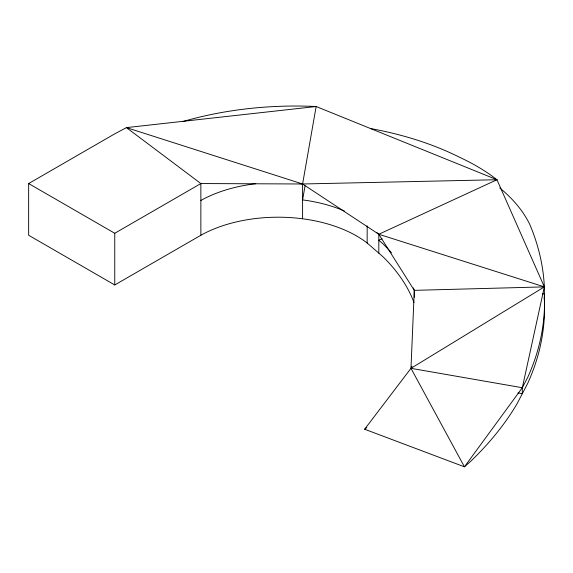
<?xml version="1.0" encoding="UTF-8"?>
<svg xmlns="http://www.w3.org/2000/svg" width="573" height="573" viewBox="0 0 573 573"><rect width="100%" height="100%" fill="white"/><g stroke="black" fill="none" stroke-linecap="round" stroke-linejoin="round"><path stroke-width="0.86" d="M413.362 287.918A267.183 154.259 0 0 1 414.293 290.353L410.977 368.332L464.438 466.823L470.748 461.236A514.139 296.835 0 0 0 517.025 403.815L527.611 383.566A514.139 296.835 0 0 0 544.207 297.165M302.594 218.779L302.594 183.983L316.146 106.514L496.963 179.736L544.35 286.88L544.35 299.808M305.058 185.802L302.594 199.891A111.04 64.104 0 0 1 344.28 210.943M517.935 392.928L522.318 393.694L522.318 387.728L544.35 286.88A514.139 296.835 0 0 0 529.638 224.122A207.87 120.015 0 0 0 499.728 187.915M412.008 366.233L410.977 368.332L364.629 429.227L464.438 466.823L522.318 387.728L527.611 377.607A514.139 296.835 0 0 0 544.35 293.842L542.567 293.892M413.993 302.465A267.183 154.259 0 0 0 383.115 256.89L367.157 243.016A111.04 64.104 0 0 0 200.865 235.252L114.758 284.967L28.65 235.252L28.65 183.553L114.758 133.838L126.447 127.614L302.594 183.983L378.817 234.264L544.35 286.88L410.977 368.332L522.318 387.728M28.65 183.553L114.758 233.268L200.865 183.553L302.594 183.983L496.963 179.736A207.87 120.015 0 0 0 460.234 157.596A250.079 144.382 0 0 0 370.473 128.545M496.963 179.736L378.817 234.264L378.817 253.159M382.055 238.74L378.817 240.23L383.115 243.962A267.183 154.259 0 0 1 391.524 252.865M376.876 232.574L378.817 234.264L414.293 290.353L544.35 286.88M414.293 290.353L414.293 297.315M367.157 225.841L367.157 243.016M200.865 235.252L200.865 183.553L126.447 127.614L316.146 106.514A250.079 144.382 0 0 0 182.543 121.655M114.758 233.268L114.758 284.967M366.806 427.573A267.183 154.259 0 0 1 364.629 429.227M200.865 200.457A111.04 64.104 0 0 1 255.759 183.718M299.178 183.568A111.04 64.104 0 0 1 302.594 183.983"/></g></svg>
